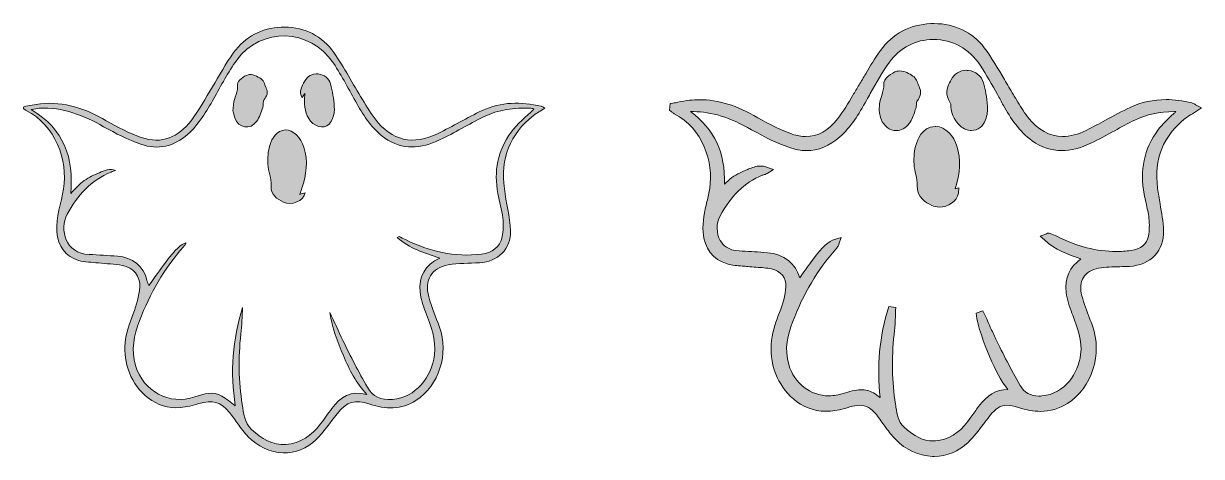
# Model space of a CAD drawing. Header units: inches. Extents: x 792 to 7891, y -1025 to 2748.
# Drawn here: x 2536 to 4814, y -1018 to -182 of the extents above; entities that cross this region are included whole.
import ezdxf

# ---------------------------------------------------------------- set-up
doc = ezdxf.new("R2010")
doc.units = ezdxf.units.IN
doc.header["$MEASUREMENT"] = 0
doc.layers.add('Layer 1', color=7, linetype='Continuous')

# ---------------------------------------------------------------- blocks, each defined once
blk = doc.blocks.new('block 21')
at = {"layer": 'Layer 1', "lineweight": 0}
for points, knots in [([(3537.1, -341.6), (3498.1, -332.3), (3459.5, -333), (3422.8, -350), (3393.8, -363.4), (3366.3, -380.2), (3337.6, -394.3), (3289.6, -417.9), (3248.7, -408.4), (3215.8, -366), (3205.3, -352.5), (3196.9, -337.4), (3187.9, -322.8), (3169.3, -292.7), (3153.2, -260.7), (3132, -232.6), (3108.3, -201.3), (3073.1, -187), (3034.2, -188.8), (2996.8, -190.5), (2964.5, -207.2), (2942.1, -237.9), (2926.9, -258.7), (2914.8, -281.8), (2901.2, -303.9), (2887.6, -325.9), (2875.6, -349.2), (2859.8, -369.6), (2835.5, -400.7), (2803.1, -415.8), (2763.7, -401.9), (2740.2, -393.5), (2717.4, -382.2), (2695.8, -369.5), (2656.2, -346.3), (2614.9, -331.9), (2568.4, -336.8), (2557.6, -337.9), (2547, -340.5), (2536.2, -342.4), (2536.1, -343.6), (2536, -344.8), (2535.9, -346), (2537.6, -347.3), (2539.2, -348.9), (2541.1, -349.8), (2597.3, -378.3), (2622.2, -446.2), (2613.3, -500.9), (2608.8, -528.6), (2598.4, -555.3), (2600.6, -584.3), (2602.6, -611.5), (2616, -631.9), (2642.4, -639.5), (2654.6, -643), (2667.8, -643), (2680.6, -644.4), (2696.1, -646), (2711.9, -646.2), (2727.2, -649), (2747.6, -652.9), (2762.5, -670.3), (2760.7, -690.8), (2759.1, -708.3), (2754.7, -726.3), (2747.9, -742.5), (2732.3, -780.1), (2725, -817.3), (2740.7, -856.8), (2755.5, -893.7), (2791.2, -928.1), (2839.6, -923.8), (2851.6, -922.7), (2863.7, -919.7), (2875.2, -916.1), (2900.4, -908.3), (2917.9, -912.8), (2934.3, -933.2), (2940, -940.3), (2944.8, -948.2), (2950.3, -955.5), (2956.8, -963.9), (2963.2, -972.6), (2970.6, -980.3), (2988.9, -999.1), (3012.3, -1010.2), (3037.8, -1011.3), (3061.2, -1012.2), (3084.2, -1002.9), (3101.2, -986.2), (3116.6, -971.1), (3128.8, -952.8), (3142.4, -935.9), (3161.7, -911.9), (3176.3, -907.6), (3205.6, -917.2), (3236.4, -927.3), (3266.4, -928.2), (3294.8, -910.1), (3339.5, -881.5), (3359.1, -819.7), (3340.3, -768.2), (3333.2, -748.9), (3325.3, -729.8), (3319.7, -710.1), (3310.7, -678.2), (3325, -653.7), (3357.3, -647.9), (3377.1, -644.4), (3397.6, -645.2), (3417.8, -644.1), (3453.4, -642.1), (3479.1, -617.4), (3477.5, -582), (3476.3, -554.8), (3469.4, -527.9), (3465.9, -500.8), (3458.4, -443.3), (3476.1, -395.5), (3522.3, -359.3), (3528.7, -354.4), (3536, -350.5), (3544.1, -345.3), (3540.8, -343.5), (3539.1, -342.1), (3537.1, -341.6)], [0, 0, 0, 0, 1, 1, 1, 2, 2, 2, 3, 3, 3, 4, 4, 4, 5, 5, 5, 6, 6, 6, 7, 7, 7, 8, 8, 8, 9, 9, 9, 10, 10, 10, 11, 11, 11, 12, 12, 12, 13, 13, 13, 14, 14, 14, 15, 15, 15, 16, 16, 16, 17, 17, 17, 18, 18, 18, 19, 19, 19, 20, 20, 20, 21, 21, 21, 22, 22, 22, 23, 23, 23, 24, 24, 24, 25, 25, 25, 26, 26, 26, 27, 27, 27, 28, 28, 28, 29, 29, 29, 30, 30, 30, 31, 31, 31, 32, 32, 32, 33, 33, 33, 34, 34, 34, 35, 35, 35, 36, 36, 36, 37, 37, 37, 38, 38, 38, 39, 39, 39, 40, 40, 40, 41, 41, 41, 42, 42, 42, 42]), ([(3478.8, -391.8), (3453, -427), (3445, -467.2), (3453.4, -510.3), (3456.5, -526.1), (3461, -541.6), (3462.8, -557.5), (3464.2, -569.3), (3463.9, -581.9), (3461.6, -593.6), (3457.6, -614.8), (3441.9, -624.6), (3421.7, -627.2), (3369.7, -633.9), (3321, -622.3), (3274.6, -599.1), (3270.5, -597), (3266.3, -595.3), (3262.1, -593.5), (3261.6, -593.3), (3260.8, -594), (3258.6, -594.9), (3282.1, -616.2), (3311, -625), (3341.2, -634.9), (3312.1, -648.9), (3299.6, -671), (3302.9, -700.6), (3304.3, -713.7), (3308.7, -726.7), (3313.5, -739.1), (3323.7, -765.9), (3334.5, -792.4), (3330.7, -822.2), (3325.3, -864.4), (3294.8, -904.4), (3249.3, -908.2), (3227.7, -910), (3211.1, -902.2), (3200.9, -884.5), (3183.9, -855.2), (3168.6, -824.8), (3153.6, -794.5), (3144.8, -776.6), (3137.8, -757.9), (3128.4, -740.2), (3132.4, -769.4), (3143.3, -796.5), (3154.5, -823.4), (3165.8, -850.5), (3179.4, -876.3), (3200, -898.4), (3169.6, -890.3), (3148.7, -902.9), (3132, -925.7), (3124.8, -935.6), (3117.7, -945.5), (3110.5, -955.4), (3093.8, -978.3), (3070.9, -992.8), (3043.4, -995), (3017.8, -997), (2996.1, -983.7), (2977.1, -966.2), (2962.7, -952.8), (2961.7, -935.1), (2959, -918.1), (2951.7, -873), (2951.1, -827.6), (2956.2, -782.1), (2958.1, -765), (2958.9, -747.7), (2959.3, -730.4), (2940.3, -792.4), (2935.3, -855.4), (2945.4, -920.6), (2936.3, -913.7), (2928.6, -906.5), (2919.6, -901.6), (2902.3, -891.9), (2884.6, -897.2), (2867.4, -903), (2817.6, -919.8), (2768, -893.3), (2752.7, -842.8), (2743.6, -812.4), (2749.4, -784.7), (2760.3, -756.1), (2780.4, -703.4), (2807.7, -655.4), (2845.1, -613.1), (2846.6, -611.4), (2847.9, -609.5), (2849.2, -607.6), (2849.6, -607.1), (2849.7, -606.3), (2850, -605.5), (2840.2, -608.3), (2830.5, -617.2), (2810.9, -642.9), (2799.9, -657.3), (2789.6, -672.4), (2778.4, -688.1), (2776.8, -684), (2775.1, -681), (2774.4, -677.8), (2769.5, -651.3), (2746.1, -633.3), (2717.7, -631.3), (2699.4, -630.1), (2681.1, -628.7), (2662.8, -628), (2616.5, -626.2), (2604.9, -579.9), (2620.5, -550.3), (2639.7, -514), (2666.2, -484.6), (2705.2, -468.6), (2708, -467.5), (2711.1, -467.2), (2713.9, -465.5), (2702.8, -461.4), (2692.5, -465.9), (2682.6, -469.9), (2672.5, -474), (2662.2, -478.7), (2653.4, -485.1), (2644.3, -491.7), (2636.9, -500.5), (2627.1, -510.1), (2633.7, -441.4), (2614.1, -386), (2550.9, -348), (2558, -346.7), (2562, -345.5), (2566.1, -345.3), (2611.7, -343), (2651.9, -358.8), (2690.8, -381), (2713.9, -394.2), (2738, -406.2), (2763, -415), (2796, -426.7), (2826.8, -419.2), (2853.4, -395.7), (2875.3, -376.3), (2889.7, -351.7), (2903.8, -326.7), (2918, -301.5), (2931.6, -275.6), (2948.5, -252.3), (2994.9, -188.4), (3089.3, -189.8), (3135.2, -258.2), (3152, -283.2), (3165.7, -310.2), (3180.5, -336.4), (3194.7, -361.6), (3210.4, -385.5), (3234.2, -402.6), (3268.6, -427.4), (3304.9, -423.5), (3340.6, -406.7), (3369.5, -393), (3396.9, -376.1), (3425.7, -362), (3454.4, -347.9), (3485.4, -344), (3517.1, -345.4), (3519.6, -345.5), (3522, -346.8), (3523.1, -347.1), (3507.8, -362.3), (3490.9, -375.3), (3478.8, -391.8)], [0, 0, 0, 0, 1, 1, 1, 2, 2, 2, 3, 3, 3, 4, 4, 4, 5, 5, 5, 6, 6, 6, 7, 7, 7, 8, 8, 8, 9, 9, 9, 10, 10, 10, 11, 11, 11, 12, 12, 12, 13, 13, 13, 14, 14, 14, 15, 15, 15, 16, 16, 16, 17, 17, 17, 18, 18, 18, 19, 19, 19, 20, 20, 20, 21, 21, 21, 22, 22, 22, 23, 23, 23, 24, 24, 24, 25, 25, 25, 26, 26, 26, 27, 27, 27, 28, 28, 28, 29, 29, 29, 30, 30, 30, 31, 31, 31, 32, 32, 32, 33, 33, 33, 34, 34, 34, 35, 35, 35, 36, 36, 36, 37, 37, 37, 38, 38, 38, 39, 39, 39, 40, 40, 40, 41, 41, 41, 42, 42, 42, 43, 43, 43, 44, 44, 44, 45, 45, 45, 46, 46, 46, 47, 47, 47, 48, 48, 48, 49, 49, 49, 50, 50, 50, 51, 51, 51, 52, 52, 52, 53, 53, 53, 54, 54, 54, 55, 55, 55, 56, 56, 56, 57, 57, 57, 58, 58, 58, 58])]:
    blk.add_open_spline(points, degree=3, knots=knots, dxfattribs=at)

msp = doc.modelspace()

# ---------------------------------------------------------------- hatches: boundary and pattern name
at = {"layer": 'Layer 1', "true_color": 0xb85a1a}
h = msp.add_hatch(color=32, dxfattribs=at)
h.dxf.hatch_style = 2
edge = h.paths.add_edge_path()
edge.add_spline(control_points=[(4297.7, -1018.2), (4296.5, -1018.2), (4295.3, -1018.2), (4294.1, -1018.2), (4267, -1017), (4242.2, -1005.6), (4222.3, -985.1), (4215.7, -978.3), (4209.9, -970.7), (4204.4, -963.4), (4204.4, -963.4), (4201.5, -959.7), (4201.5, -959.7), (4198.8, -956.2), (4196.4, -952.7), (4194, -949.2), (4191.2, -945.1), (4188.5, -941.2), (4185.5, -937.5), (4175.5, -925), (4165.4, -919.4), (4152.9, -919.4), (4147.3, -919.4), (4141, -920.5), (4133.9, -922.7), (4120, -927), (4107.9, -929.6), (4096.8, -930.6), (4093.9, -930.9), (4090.9, -931), (4087.9, -931), (4037.5, -931), (4004.2, -892.4), (3990.9, -859.3), (3972.5, -813.1), (3985.1, -771.2), (3998.2, -739.8), (4004.7, -724.2), (4008.9, -707), (4010.5, -690.2), (4011.9, -673.9), (3999.9, -659.1), (3982.5, -655.8), (3972.9, -654), (3963.2, -653.3), (3952.9, -652.6), (3947.6, -652.2), (3942, -651.8), (3936.5, -651.2), (3933.1, -650.8), (3929.5, -650.6), (3926.1, -650.3), (3916.5, -649.6), (3906.6, -648.9), (3897, -646.1), (3869.2, -638), (3852.6, -616.3), (3850.3, -584.8), (3848.8, -564), (3853.3, -544.6), (3857.7, -525.8), (3859.7, -517.2), (3861.7, -508.4), (3863.1, -499.8), (3871, -450.9), (3849.7, -383.9), (3794.6, -356), (3792.6, -355), (3791, -353.6), (3789.7, -352.6), (3789.3, -352.2), (3788.8, -351.8), (3788.4, -351.5), (3788.4, -351.5), (3785.4, -349.2), (3785.4, -349.2), (3785.4, -349.2), (3786.4, -336.5), (3786.4, -336.5), (3786.4, -336.5), (3791.6, -335.6), (3791.6, -335.6), (3795, -335), (3798.3, -334.3), (3801.6, -333.7), (3809, -332.2), (3816.6, -330.7), (3824.3, -329.9), (3830.5, -329.3), (3836.8, -328.9), (3842.9, -328.9), (3879.7, -328.9), (3915.6, -339.9), (3955.9, -363.6), (3979.6, -377.4), (4001.4, -387.8), (4022.6, -395.4), (4031.7, -398.6), (4040.5, -400.2), (4049, -400.2), (4072.1, -400.2), (4092.9, -388.5), (4110.9, -365.3), (4121.8, -351.4), (4131, -335.6), (4140, -320.3), (4143.9, -313.7), (4147.8, -306.9), (4151.9, -300.3), (4156.3, -293.2), (4160.6, -285.9), (4164.7, -278.8), (4173.5, -263.7), (4182.6, -248.2), (4193.2, -233.8), (4216.7, -201.7), (4250.3, -183.7), (4290.5, -181.9), (4292.7, -181.8), (4295, -181.8), (4297.2, -181.8), (4336.9, -181.8), (4371.3, -198.3), (4394.1, -228.4), (4408.7, -247.8), (4421, -269.1), (4433, -289.7), (4438.6, -299.5), (4444.4, -309.5), (4450.4, -319.2), (4452.5, -322.6), (4454.5, -325.9), (4456.5, -329.3), (4463.2, -340.3), (4470, -351.7), (4477.8, -361.8), (4497.6, -387.2), (4520.4, -400), (4545.6, -400), (4559.8, -400), (4575.1, -396), (4591.2, -388.1), (4603.9, -381.9), (4616.6, -375), (4628.8, -368.3), (4644.3, -360), (4660.2, -351.3), (4676.5, -343.7), (4698, -333.8), (4721.3, -328.7), (4745.8, -328.7), (4761.6, -328.7), (4778.2, -330.8), (4795.3, -334.9), (4797.7, -335.5), (4799.6, -336.6), (4801.4, -337.7), (4802.1, -338.2), (4803, -338.8), (4804, -339.3), (4804, -339.3), (4814.1, -344.9), (4814.1, -344.9), (4814.1, -344.9), (4804.4, -351.1), (4804.4, -351.1), (4801.7, -352.9), (4799.1, -354.4), (4796.5, -356), (4791.5, -359), (4787.1, -361.7), (4783.2, -364.8), (4740.1, -398.4), (4722, -443.8), (4729.3, -499.9), (4730.6, -509.9), (4732.4, -520.1), (4734.1, -530), (4737.1, -546.8), (4740.2, -564.2), (4741, -581.7), (4742.7, -620.2), (4715.5, -648.7), (4674.8, -651), (4668.5, -651.3), (4662.2, -651.5), (4656, -651.6), (4642.4, -652), (4628.4, -652.3), (4615.2, -654.7), (4601.6, -657.1), (4591.5, -663.2), (4585.8, -672.3), (4580, -681.7), (4579, -694.1), (4582.9, -708.2), (4587.1, -722.7), (4592.5, -737.2), (4597.8, -751.2), (4599.7, -756.1), (4601.5, -761), (4603.3, -765.9), (4623.2, -820), (4602, -885.9), (4555.1, -915.9), (4539.2, -926.1), (4521.5, -931.2), (4502.7, -931.2), (4502.7, -931.2), (4502.7, -931.2), (4502.7, -931.2), (4489.4, -931.2), (4475.4, -928.8), (4460.1, -923.8), (4450.9, -920.7), (4443.8, -919.3), (4437.7, -919.3), (4425.7, -919.3), (4416.6, -925), (4404.4, -940.2), (4400.4, -945.2), (4396.4, -950.5), (4392.5, -955.6), (4383.3, -967.7), (4373.8, -980.2), (4362.7, -991.1), (4345.1, -1008.3), (4321.5, -1018.2), (4297.7, -1018.2)], knot_values=[0, 0, 0, 0, 1, 1, 1, 2, 2, 2, 3, 3, 3, 4, 4, 4, 5, 5, 5, 6, 6, 6, 7, 7, 7, 8, 8, 8, 9, 9, 9, 10, 10, 10, 11, 11, 11, 12, 12, 12, 13, 13, 13, 14, 14, 14, 15, 15, 15, 16, 16, 16, 17, 17, 17, 18, 18, 18, 19, 19, 19, 20, 20, 20, 21, 21, 21, 22, 22, 22, 23, 23, 23, 24, 24, 24, 25, 25, 25, 26, 26, 26, 27, 27, 27, 28, 28, 28, 29, 29, 29, 30, 30, 30, 31, 31, 31, 32, 32, 32, 33, 33, 33, 34, 34, 34, 35, 35, 35, 36, 36, 36, 37, 37, 37, 38, 38, 38, 39, 39, 39, 40, 40, 40, 41, 41, 41, 42, 42, 42, 43, 43, 43, 44, 44, 44, 45, 45, 45, 46, 46, 46, 47, 47, 47, 48, 48, 48, 49, 49, 49, 50, 50, 50, 51, 51, 51, 52, 52, 52, 53, 53, 53, 54, 54, 54, 55, 55, 55, 56, 56, 56, 57, 57, 57, 58, 58, 58, 59, 59, 59, 60, 60, 60, 61, 61, 61, 62, 62, 62, 63, 63, 63, 64, 64, 64, 65, 65, 65, 66, 66, 66, 67, 67, 67, 68, 68, 68, 69, 69, 69, 70, 70, 70, 71, 71, 71, 72, 72, 72, 73, 73, 73, 74, 74, 74, 75, 75, 75, 76, 76, 76, 76], degree=3, periodic=1)
edge = h.paths.add_edge_path()
edge.add_spline(control_points=[(4222.8, -730.6), (4222.4, -745), (4221.8, -764), (4219.7, -782.9), (4214.5, -828.7), (4215.4, -873.9), (4222.4, -917), (4222.7, -919.1), (4223, -921.1), (4223.3, -923.2), (4225.4, -937.5), (4227.4, -951), (4238.4, -961.1), (4258.5, -979.7), (4276.4, -988.3), (4294.9, -988.3), (4296.4, -988.3), (4297.9, -988.3), (4299.5, -988.1), (4324, -986.2), (4345.5, -973.5), (4361.5, -951.3), (4361.5, -951.3), (4368.2, -942.1), (4368.2, -942.1), (4373.2, -935.2), (4378.1, -928.4), (4383.1, -921.6), (4399.2, -899.7), (4417.4, -889.1), (4438.9, -889.1), (4439.2, -889.1), (4439.4, -889.1), (4439.7, -889.1), (4426.6, -872.1), (4415.5, -852), (4404.8, -826.1), (4392.6, -796.7), (4382.2, -770.1), (4378.2, -741.1), (4378.2, -741.1), (4391, -736.9), (4391, -736.9), (4396.6, -747.2), (4401.2, -757.9), (4405.8, -768.2), (4409.2, -775.9), (4412.7, -783.8), (4416.4, -791.4), (4429.9, -818.8), (4445.8, -850.5), (4463.4, -881.1), (4471.3, -894.7), (4483.5, -901.6), (4499.9, -901.6), (4501.6, -901.6), (4503.5, -901.5), (4505.3, -901.3), (4550.4, -897.5), (4575.9, -857.2), (4580.5, -821.3), (4583.9, -794.6), (4574.7, -770.6), (4565.1, -745.2), (4565.1, -745.2), (4563.6, -741.5), (4563.6, -741.5), (4558.9, -729), (4554.2, -715.4), (4552.7, -701.4), (4549.6, -673.6), (4559.1, -651.9), (4581.1, -636.7), (4555.4, -628.1), (4531.3, -618.8), (4510.6, -600), (4510.6, -600), (4502.4, -592.6), (4502.4, -592.6), (4502.4, -592.6), (4512.7, -588.5), (4512.7, -588.5), (4513.3, -588.2), (4513.8, -588), (4514.2, -587.8), (4515.3, -587.2), (4516.7, -586.6), (4518.5, -586.6), (4518.5, -586.6), (4519.9, -586.6), (4519.9, -586.6), (4519.9, -586.6), (4521.4, -587.2), (4521.4, -587.2), (4526, -589.1), (4530.1, -590.8), (4534.3, -592.9), (4573.6, -612.6), (4611.2, -622.2), (4649.1, -622.2), (4658.5, -622.2), (4668.1, -621.6), (4677.5, -620.4), (4697.2, -617.8), (4708.4, -608.6), (4711.5, -592.3), (4713.5, -581.5), (4713.9, -569.7), (4712.6, -558.3), (4711.4, -548.3), (4709.2, -538.6), (4706.9, -528.3), (4705.6, -522.9), (4704.4, -517.3), (4703.3, -511.6), (4694.3, -465.7), (4703.2, -424), (4729.9, -387.7), (4738.6, -375.9), (4749.6, -365.7), (4760.3, -355.9), (4761.7, -354.6), (4763.2, -353.3), (4764.6, -352), (4763.7, -352), (4762.9, -352), (4762, -352), (4732.5, -352), (4707.4, -357.3), (4685.3, -368.2), (4672.2, -374.6), (4659, -381.8), (4646.3, -388.8), (4631.3, -397), (4615.9, -405.5), (4600.1, -412.9), (4579.8, -422.5), (4561.4, -427.2), (4543.6, -427.2), (4523.4, -427.2), (4504.2, -420.8), (4486.8, -408.2), (4461.5, -390), (4445.1, -364.6), (4431.1, -339.8), (4427.2, -332.9), (4423.4, -326), (4419.6, -319), (4409.1, -300), (4398.3, -280.3), (4386.1, -262.1), (4365, -230.6), (4332, -212.5), (4295.7, -212.5), (4261.9, -212.5), (4230.9, -228.5), (4210.7, -256.3), (4196.9, -275.3), (4185.1, -296.5), (4173.7, -317), (4171.2, -321.4), (4168.8, -325.7), (4166.4, -330.1), (4151, -357.3), (4136.5, -381.4), (4114.6, -400.8), (4094.8, -418.4), (4073, -427.3), (4049.9, -427.3), (4039.2, -427.3), (4028.2, -425.3), (4017.3, -421.5), (3994.7, -413.5), (3970.7, -402.2), (3944, -387), (3901.6, -362.8), (3866.9, -352), (3831.4, -352), (3829.6, -352), (3827.9, -352), (3826.2, -352), (3871.7, -385.2), (3893.2, -431.3), (3891.7, -492.2), (3896.3, -487.6), (3900.8, -483.2), (3906, -479.5), (3916, -472.3), (3927.6, -467.2), (3936.7, -463.5), (3936.7, -463.5), (3937.6, -463.1), (3937.6, -463.1), (3944.7, -460.2), (3952.7, -457), (3961.4, -457), (3965.3, -457), (3969.2, -457.7), (3972.9, -459), (3972.9, -459), (3986.1, -463.9), (3986.1, -463.9), (3986.1, -463.9), (3974.1, -471.3), (3974.1, -471.3), (3971.5, -472.9), (3969, -473.6), (3967, -474.2), (3966, -474.5), (3965.1, -474.7), (3964.5, -475), (3930.3, -489), (3903.7, -514.7), (3883.2, -553.5), (3875.4, -568.2), (3875.5, -587.3), (3883.5, -601.1), (3888.5, -609.8), (3898.8, -620.3), (3919.7, -621.1), (3935.7, -621.7), (3951.9, -622.8), (3967.6, -624), (3967.6, -624), (3974.8, -624.5), (3974.8, -624.5), (4005.9, -626.6), (4030.5, -646.1), (4037.1, -673.2), (4038, -672), (4038.9, -670.7), (4039.8, -669.5), (4047.3, -658.8), (4054.4, -648.7), (4062, -638.7), (4082.2, -612.2), (4093, -602.2), (4104.7, -598.9), (4104.7, -598.9), (4117.3, -595.4), (4117.3, -595.4), (4117.3, -595.4), (4113.1, -607.8), (4113.1, -607.8), (4113.1, -607.8), (4113, -608), (4113, -608), (4112.8, -608.8), (4112.4, -610.2), (4111.5, -611.6), (4110, -613.6), (4108.6, -615.7), (4106.8, -617.7), (4071.5, -657.6), (4044.2, -703.7), (4023.4, -758.5), (4014.5, -781.9), (4006.6, -810), (4015.9, -840.9), (4027, -877.5), (4057.7, -901.1), (4094, -901.1), (4103.3, -901.1), (4112.6, -899.6), (4121.8, -896.5), (4132.9, -892.7), (4143.9, -889.4), (4155.3, -889.4), (4164.2, -889.4), (4172.1, -891.4), (4179.6, -895.5), (4184.3, -898.2), (4188.6, -901.3), (4192.9, -904.6), (4185.9, -844.9), (4191.3, -787.1), (4209.3, -728.4), (4209.3, -728.4), (4222.8, -730.6), (4222.8, -730.6)], knot_values=[0, 0, 0, 0, 1, 1, 1, 2, 2, 2, 3, 3, 3, 4, 4, 4, 5, 5, 5, 6, 6, 6, 7, 7, 7, 8, 8, 8, 9, 9, 9, 10, 10, 10, 11, 11, 11, 12, 12, 12, 13, 13, 13, 14, 14, 14, 15, 15, 15, 16, 16, 16, 17, 17, 17, 18, 18, 18, 19, 19, 19, 20, 20, 20, 21, 21, 21, 22, 22, 22, 23, 23, 23, 24, 24, 24, 25, 25, 25, 26, 26, 26, 27, 27, 27, 28, 28, 28, 29, 29, 29, 30, 30, 30, 31, 31, 31, 32, 32, 32, 33, 33, 33, 34, 34, 34, 35, 35, 35, 36, 36, 36, 37, 37, 37, 38, 38, 38, 39, 39, 39, 40, 40, 40, 41, 41, 41, 42, 42, 42, 43, 43, 43, 44, 44, 44, 45, 45, 45, 46, 46, 46, 47, 47, 47, 48, 48, 48, 49, 49, 49, 50, 50, 50, 51, 51, 51, 52, 52, 52, 53, 53, 53, 54, 54, 54, 55, 55, 55, 56, 56, 56, 57, 57, 57, 58, 58, 58, 59, 59, 59, 60, 60, 60, 61, 61, 61, 62, 62, 62, 63, 63, 63, 64, 64, 64, 65, 65, 65, 66, 66, 66, 67, 67, 67, 68, 68, 68, 69, 69, 69, 70, 70, 70, 71, 71, 71, 72, 72, 72, 73, 73, 73, 74, 74, 74, 75, 75, 75, 76, 76, 76, 77, 77, 77, 78, 78, 78, 79, 79, 79, 80, 80, 80, 81, 81, 81, 82, 82, 82, 83, 83, 83, 84, 84, 84, 85, 85, 85, 86, 86, 86, 87, 87, 87, 88, 88, 88, 89, 89, 89, 90, 90, 90, 91, 91, 91, 92, 92, 92, 93, 93, 93, 93], degree=3, periodic=1)
edge = h.paths.add_edge_path()
edge.add_spline(control_points=[(4306.9, -536.3), (4301.5, -536.3), (4296.6, -535.3), (4292.5, -533.2), (4281, -527.4), (4263.6, -518.6), (4264.5, -494.7), (4264.8, -488), (4263.2, -481), (4261.6, -473.5), (4260.2, -467.1), (4258.7, -460.6), (4258.3, -453.8), (4257.5, -439), (4258.8, -426.1), (4262.2, -415.3), (4264.8, -407.1), (4272.6, -382.2), (4298.9, -380.4), (4299.5, -380.4), (4300.1, -380.4), (4300.6, -380.4), (4318.8, -380.4), (4335.5, -399.7), (4341.3, -418.5), (4349.1, -443.9), (4347.9, -471), (4337.5, -501.3), (4337.5, -501.3), (4345.1, -499), (4345.1, -499), (4345.1, -499), (4344, -509.3), (4344, -509.3), (4342.3, -526), (4323.4, -536.3), (4306.9, -536.3)], knot_values=[0, 0, 0, 0, 1, 1, 1, 2, 2, 2, 3, 3, 3, 4, 4, 4, 5, 5, 5, 6, 6, 6, 7, 7, 7, 8, 8, 8, 9, 9, 9, 10, 10, 10, 11, 11, 11, 12, 12, 12, 12], degree=3, periodic=1)
edge = h.paths.add_edge_path()
edge.add_spline(control_points=[(4223.7, -388.5), (4210.9, -388.5), (4199.8, -380.1), (4194.7, -366.5), (4193.1, -362.2), (4192.2, -357.9), (4191.6, -354.4), (4191.3, -353.2), (4191.1, -352.1), (4190.9, -351.2), (4190.9, -351.2), (4190.7, -350.2), (4190.7, -350.2), (4190.7, -350.2), (4191, -345.6), (4191.1, -344.2), (4191.3, -341.6), (4191.5, -339.6), (4191.7, -337.5), (4192.3, -331.4), (4194.1, -325.9), (4195.8, -320.5), (4198.2, -313.4), (4200.3, -306.8), (4199.5, -299.4), (4198.4, -288.7), (4215.7, -276.3), (4225.2, -274), (4226.8, -273.6), (4228.6, -273.4), (4230.4, -273.4), (4239.6, -273.4), (4249.8, -278.5), (4256.2, -283.2), (4262, -287.5), (4264.7, -294.7), (4267.1, -301), (4267.7, -302.7), (4268.3, -304.3), (4269, -305.8), (4274.3, -318.2), (4267.1, -327.8), (4263.6, -332.5), (4263.2, -333.1), (4263.1, -335.7), (4263, -337.3), (4262.8, -340), (4262.6, -343.1), (4261.6, -346.2), (4261, -347.8), (4260.4, -349.4), (4259.9, -351), (4257.1, -359.2), (4254.2, -367.6), (4249, -374.8), (4242.5, -383.5), (4233.3, -388.5), (4223.7, -388.5)], knot_values=[0, 0, 0, 0, 1, 1, 1, 2, 2, 2, 3, 3, 3, 4, 4, 4, 5, 5, 5, 6, 6, 6, 7, 7, 7, 8, 8, 8, 9, 9, 9, 10, 10, 10, 11, 11, 11, 12, 12, 12, 13, 13, 13, 14, 14, 14, 15, 15, 15, 16, 16, 16, 17, 17, 17, 18, 18, 18, 19, 19, 19, 19], degree=3, periodic=1)
edge = h.paths.add_edge_path()
edge.add_spline(control_points=[(4369.4, -388.4), (4361.8, -388.4), (4354.4, -385.5), (4347.8, -379.8), (4333.3, -367.4), (4329.8, -351.3), (4329.2, -337.3), (4329.2, -337.3), (4324.9, -328.6), (4324.9, -328.6), (4317.5, -313.3), (4323.8, -301.6), (4328.5, -293), (4329, -292.1), (4329.5, -291.2), (4329.9, -290.3), (4336, -278.8), (4346.7, -272.1), (4359.3, -272.1), (4360.6, -272.1), (4361.9, -272.2), (4363.2, -272.3), (4377.5, -273.8), (4388.8, -283), (4392.7, -296.5), (4396.4, -309.1), (4398.8, -323.4), (4400.4, -341.5), (4401.2, -349.5), (4399.8, -358.8), (4396.5, -367.8), (4392, -380.5), (4381.6, -388.4), (4369.4, -388.4)], knot_values=[0, 0, 0, 0, 1, 1, 1, 2, 2, 2, 3, 3, 3, 4, 4, 4, 5, 5, 5, 6, 6, 6, 7, 7, 7, 8, 8, 8, 9, 9, 9, 10, 10, 10, 11, 11, 11, 11], degree=3, periodic=1)
at = {"layer": 'Layer 1', "true_color": 0x0c243a}
h = msp.add_hatch(color=158, dxfattribs=at)
h.dxf.hatch_style = 2
edge = h.paths.add_edge_path()
edge.add_spline(control_points=[(3537.1, -341.6), (3498.1, -332.3), (3459.5, -333), (3422.8, -350), (3393.8, -363.4), (3366.3, -380.2), (3337.6, -394.3), (3289.6, -417.9), (3248.7, -408.4), (3215.8, -366), (3205.3, -352.5), (3196.9, -337.4), (3187.9, -322.8), (3169.3, -292.7), (3153.2, -260.7), (3132, -232.6), (3108.3, -201.3), (3073.1, -187), (3034.2, -188.8), (2996.8, -190.5), (2964.5, -207.2), (2942.1, -237.9), (2926.9, -258.7), (2914.8, -281.8), (2901.2, -303.9), (2887.6, -325.9), (2875.6, -349.2), (2859.8, -369.6), (2835.5, -400.7), (2803.1, -415.8), (2763.7, -401.9), (2740.2, -393.5), (2717.4, -382.2), (2695.8, -369.5), (2656.2, -346.3), (2614.9, -331.9), (2568.4, -336.8), (2557.6, -337.9), (2547, -340.5), (2536.2, -342.4), (2536.1, -343.6), (2536, -344.8), (2535.9, -346), (2537.6, -347.3), (2539.2, -348.9), (2541.1, -349.8), (2597.3, -378.3), (2622.2, -446.2), (2613.3, -500.9), (2608.8, -528.6), (2598.4, -555.3), (2600.6, -584.3), (2602.6, -611.5), (2616, -631.9), (2642.4, -639.5), (2654.6, -643), (2667.8, -643), (2680.6, -644.4), (2696.1, -646), (2711.9, -646.2), (2727.2, -649), (2747.6, -652.9), (2762.5, -670.3), (2760.7, -690.8), (2759.1, -708.3), (2754.7, -726.3), (2747.9, -742.5), (2732.3, -780.1), (2725, -817.3), (2740.7, -856.8), (2755.5, -893.7), (2791.2, -928.1), (2839.6, -923.8), (2851.6, -922.7), (2863.7, -919.7), (2875.2, -916.1), (2900.4, -908.3), (2917.9, -912.8), (2934.3, -933.2), (2940, -940.3), (2944.8, -948.2), (2950.3, -955.5), (2956.8, -963.9), (2963.2, -972.6), (2970.6, -980.3), (2988.9, -999.1), (3012.3, -1010.2), (3037.8, -1011.3), (3061.2, -1012.2), (3084.2, -1002.9), (3101.2, -986.2), (3116.6, -971.1), (3128.8, -952.8), (3142.4, -935.9), (3161.7, -911.9), (3176.3, -907.6), (3205.6, -917.2), (3236.4, -927.3), (3266.4, -928.2), (3294.8, -910.1), (3339.5, -881.5), (3359.1, -819.7), (3340.3, -768.2), (3333.2, -748.9), (3325.3, -729.8), (3319.7, -710.1), (3310.7, -678.2), (3325, -653.7), (3357.3, -647.9), (3377.1, -644.4), (3397.6, -645.2), (3417.8, -644.1), (3453.4, -642.1), (3479.1, -617.4), (3477.5, -582), (3476.3, -554.8), (3469.4, -527.9), (3465.9, -500.8), (3458.4, -443.3), (3476.1, -395.5), (3522.3, -359.3), (3528.7, -354.4), (3536, -350.5), (3544.1, -345.3), (3540.8, -343.5), (3539.1, -342.1), (3537.1, -341.6)], knot_values=[0, 0, 0, 0, 1, 1, 1, 2, 2, 2, 3, 3, 3, 4, 4, 4, 5, 5, 5, 6, 6, 6, 7, 7, 7, 8, 8, 8, 9, 9, 9, 10, 10, 10, 11, 11, 11, 12, 12, 12, 13, 13, 13, 14, 14, 14, 15, 15, 15, 16, 16, 16, 17, 17, 17, 18, 18, 18, 19, 19, 19, 20, 20, 20, 21, 21, 21, 22, 22, 22, 23, 23, 23, 24, 24, 24, 25, 25, 25, 26, 26, 26, 27, 27, 27, 28, 28, 28, 29, 29, 29, 30, 30, 30, 31, 31, 31, 32, 32, 32, 33, 33, 33, 34, 34, 34, 35, 35, 35, 36, 36, 36, 37, 37, 37, 38, 38, 38, 39, 39, 39, 40, 40, 40, 41, 41, 41, 42, 42, 42, 42], degree=3, periodic=1)
edge = h.paths.add_edge_path()
edge.add_spline(control_points=[(3478.8, -391.8), (3453, -427), (3445, -467.2), (3453.4, -510.3), (3456.5, -526.1), (3461, -541.6), (3462.8, -557.5), (3464.2, -569.3), (3463.9, -581.9), (3461.6, -593.6), (3457.6, -614.8), (3441.9, -624.6), (3421.7, -627.2), (3369.7, -633.9), (3321, -622.3), (3274.6, -599.1), (3270.5, -597), (3266.3, -595.3), (3262.1, -593.5), (3261.6, -593.3), (3260.8, -594), (3258.6, -594.9), (3282.1, -616.2), (3311, -625), (3341.2, -634.9), (3312.1, -648.9), (3299.6, -671), (3302.9, -700.6), (3304.3, -713.7), (3308.7, -726.7), (3313.5, -739.1), (3323.7, -765.9), (3334.5, -792.4), (3330.7, -822.2), (3325.3, -864.4), (3294.8, -904.4), (3249.3, -908.2), (3227.7, -910), (3211.1, -902.2), (3200.9, -884.5), (3183.9, -855.2), (3168.6, -824.8), (3153.6, -794.5), (3144.8, -776.6), (3137.8, -757.9), (3128.4, -740.2), (3132.4, -769.4), (3143.3, -796.5), (3154.5, -823.4), (3165.8, -850.5), (3179.4, -876.3), (3200, -898.4), (3169.6, -890.3), (3148.7, -902.9), (3132, -925.7), (3124.8, -935.6), (3117.7, -945.5), (3110.5, -955.4), (3093.8, -978.3), (3070.9, -992.8), (3043.4, -995), (3017.8, -997), (2996.1, -983.7), (2977.1, -966.2), (2962.7, -952.8), (2961.7, -935.1), (2959, -918.1), (2951.7, -873), (2951.1, -827.6), (2956.2, -782.1), (2958.1, -765), (2958.9, -747.7), (2959.3, -730.4), (2940.3, -792.4), (2935.3, -855.4), (2945.4, -920.6), (2936.3, -913.7), (2928.6, -906.5), (2919.6, -901.6), (2902.3, -891.9), (2884.6, -897.2), (2867.4, -903), (2817.6, -919.8), (2768, -893.3), (2752.7, -842.8), (2743.6, -812.4), (2749.4, -784.7), (2760.3, -756.1), (2780.4, -703.4), (2807.7, -655.4), (2845.1, -613.1), (2846.6, -611.4), (2847.9, -609.5), (2849.2, -607.6), (2849.6, -607.1), (2849.7, -606.3), (2850, -605.5), (2840.2, -608.3), (2830.5, -617.2), (2810.9, -642.9), (2799.9, -657.3), (2789.6, -672.4), (2778.4, -688.1), (2776.8, -684), (2775.1, -681), (2774.4, -677.8), (2769.5, -651.3), (2746.1, -633.3), (2717.7, -631.3), (2699.4, -630.1), (2681.1, -628.7), (2662.8, -628), (2616.5, -626.2), (2604.9, -579.9), (2620.5, -550.3), (2639.7, -514), (2666.2, -484.6), (2705.2, -468.6), (2708, -467.5), (2711.1, -467.2), (2713.9, -465.5), (2702.8, -461.4), (2692.5, -465.9), (2682.6, -469.9), (2672.5, -474), (2662.2, -478.7), (2653.4, -485.1), (2644.3, -491.7), (2636.9, -500.5), (2627.1, -510.1), (2633.7, -441.4), (2614.1, -386), (2550.9, -348), (2558, -346.7), (2562, -345.5), (2566.1, -345.3), (2611.7, -343), (2651.9, -358.8), (2690.8, -381), (2713.9, -394.2), (2738, -406.2), (2763, -415), (2796, -426.7), (2826.8, -419.2), (2853.4, -395.7), (2875.3, -376.3), (2889.7, -351.7), (2903.8, -326.7), (2918, -301.5), (2931.6, -275.6), (2948.5, -252.3), (2994.9, -188.4), (3089.3, -189.8), (3135.2, -258.2), (3152, -283.2), (3165.7, -310.2), (3180.5, -336.4), (3194.7, -361.6), (3210.4, -385.5), (3234.2, -402.6), (3268.6, -427.4), (3304.9, -423.5), (3340.6, -406.7), (3369.5, -393), (3396.9, -376.1), (3425.7, -362), (3454.4, -347.9), (3485.4, -344), (3517.1, -345.4), (3519.6, -345.5), (3522, -346.8), (3523.1, -347.1), (3507.8, -362.3), (3490.9, -375.3), (3478.8, -391.8)], knot_values=[0, 0, 0, 0, 1, 1, 1, 2, 2, 2, 3, 3, 3, 4, 4, 4, 5, 5, 5, 6, 6, 6, 7, 7, 7, 8, 8, 8, 9, 9, 9, 10, 10, 10, 11, 11, 11, 12, 12, 12, 13, 13, 13, 14, 14, 14, 15, 15, 15, 16, 16, 16, 17, 17, 17, 18, 18, 18, 19, 19, 19, 20, 20, 20, 21, 21, 21, 22, 22, 22, 23, 23, 23, 24, 24, 24, 25, 25, 25, 26, 26, 26, 27, 27, 27, 28, 28, 28, 29, 29, 29, 30, 30, 30, 31, 31, 31, 32, 32, 32, 33, 33, 33, 34, 34, 34, 35, 35, 35, 36, 36, 36, 37, 37, 37, 38, 38, 38, 39, 39, 39, 40, 40, 40, 41, 41, 41, 42, 42, 42, 43, 43, 43, 44, 44, 44, 45, 45, 45, 46, 46, 46, 47, 47, 47, 48, 48, 48, 49, 49, 49, 50, 50, 50, 51, 51, 51, 52, 52, 52, 53, 53, 53, 54, 54, 54, 55, 55, 55, 56, 56, 56, 57, 57, 57, 58, 58, 58, 58], degree=3, periodic=1)
edge = h.paths.add_edge_path()
edge.add_spline(control_points=[(3074.1, -500.1), (3072.9, -503.5), (3071.8, -507.1), (3070.2, -511.9), (3074.4, -510.6), (3077.3, -509.6), (3080.6, -508.6), (3079, -524.6), (3053.3, -534.3), (3038.9, -527), (3026, -520.5), (3014.1, -513.6), (3014.8, -494.9), (3015.3, -481.2), (3009.4, -467.3), (3008.6, -453.4), (3007.9, -441.4), (3008.6, -428.6), (3012.2, -417.3), (3016.8, -402.7), (3024.8, -388.5), (3042.8, -387.3), (3056.9, -386.3), (3072.6, -402.5), (3078.1, -420.5), (3086.4, -447.6), (3083.2, -473.9), (3074.1, -500.1)], knot_values=[0, 0, 0, 0, 1, 1, 1, 2, 2, 2, 3, 3, 3, 4, 4, 4, 5, 5, 5, 6, 6, 6, 7, 7, 7, 8, 8, 8, 9, 9, 9, 9], degree=3, periodic=1)
edge = h.paths.add_edge_path()
edge.add_spline(control_points=[(3006.1, -308.5), (3009.3, -316), (3006.3, -322), (3001.5, -328.4), (2998.7, -332.2), (3000.2, -338.9), (2998.5, -343.9), (2995.2, -353.1), (2992.5, -363), (2986.8, -370.7), (2974.1, -387.9), (2952, -384.1), (2944.6, -364.1), (2942.6, -358.8), (2941.8, -353.1), (2941, -349.6), (2941.4, -344.3), (2941.6, -341.3), (2941.9, -338.2), (2943.2, -324.9), (2951.4, -313.5), (2949.8, -298.7), (2949.2, -293.2), (2962, -282.7), (2970.2, -280.7), (2977.7, -278.8), (2988.6, -283.6), (2995.5, -288.7), (3001, -292.7), (3003.1, -301.6), (3006.1, -308.5)], knot_values=[0, 0, 0, 0, 1, 1, 1, 2, 2, 2, 3, 3, 3, 4, 4, 4, 5, 5, 5, 6, 6, 6, 7, 7, 7, 8, 8, 8, 9, 9, 9, 10, 10, 10, 10], degree=3, periodic=1)
edge = h.paths.add_edge_path()
edge.add_spline(control_points=[(3137, -342.2), (3137.7, -349.8), (3136.1, -358.2), (3133.4, -365.5), (3127.3, -382.7), (3109.7, -386.6), (3095.7, -374.6), (3082.2, -363.1), (3079.3, -347.7), (3079.3, -331.2), (3079.3, -327), (3079.8, -322.9), (3080.2, -316.6), (3078.2, -319.7), (3076.9, -321.8), (3074.5, -325.5), (3067.9, -312.2), (3074.6, -302.7), (3079.4, -293.5), (3084.8, -283.3), (3094.2, -278), (3105.9, -279.2), (3117.7, -280.3), (3126.4, -287.8), (3129.5, -298.4), (3133.6, -312.5), (3135.7, -327.4), (3137, -342.2)], knot_values=[0, 0, 0, 0, 1, 1, 1, 2, 2, 2, 3, 3, 3, 4, 4, 4, 5, 5, 5, 6, 6, 6, 7, 7, 7, 8, 8, 8, 9, 9, 9, 9], degree=3, periodic=1)

# ---------------------------------------------------------------- linework, layer by layer
at = {"layer": 'Layer 1', "lineweight": 0}
for points, knots in [([(4297.7, -1018.2), (4296.5, -1018.2), (4295.3, -1018.2), (4294.1, -1018.2), (4267, -1017), (4242.2, -1005.6), (4222.3, -985.1), (4215.7, -978.3), (4209.9, -970.7), (4204.4, -963.4), (4204.4, -963.4), (4201.5, -959.7), (4201.5, -959.7), (4198.8, -956.2), (4196.4, -952.7), (4194, -949.2), (4191.2, -945.1), (4188.5, -941.2), (4185.5, -937.5), (4175.5, -925), (4165.4, -919.4), (4152.9, -919.4), (4147.3, -919.4), (4141, -920.5), (4133.9, -922.7), (4120, -927), (4107.9, -929.6), (4096.8, -930.6), (4093.9, -930.9), (4090.9, -931), (4087.9, -931), (4037.5, -931), (4004.2, -892.4), (3990.9, -859.3), (3972.5, -813.1), (3985.1, -771.2), (3998.2, -739.8), (4004.7, -724.2), (4008.9, -707), (4010.5, -690.2), (4011.9, -673.9), (3999.9, -659.1), (3982.5, -655.8), (3972.9, -654), (3963.2, -653.3), (3952.9, -652.6), (3947.6, -652.2), (3942, -651.8), (3936.5, -651.2), (3933.1, -650.8), (3929.5, -650.6), (3926.1, -650.3), (3916.5, -649.6), (3906.6, -648.9), (3897, -646.1), (3869.2, -638), (3852.6, -616.3), (3850.3, -584.8), (3848.8, -564), (3853.3, -544.6), (3857.7, -525.8), (3859.7, -517.2), (3861.7, -508.4), (3863.1, -499.8), (3871, -450.9), (3849.7, -383.9), (3794.6, -356), (3792.6, -355), (3791, -353.6), (3789.7, -352.6), (3789.3, -352.2), (3788.8, -351.8), (3788.4, -351.5), (3788.4, -351.5), (3785.4, -349.2), (3785.4, -349.2), (3785.4, -349.2), (3786.4, -336.5), (3786.4, -336.5), (3786.4, -336.5), (3791.6, -335.6), (3791.6, -335.6), (3795, -335), (3798.3, -334.3), (3801.6, -333.7), (3809, -332.2), (3816.6, -330.7), (3824.3, -329.9), (3830.5, -329.3), (3836.8, -328.9), (3842.9, -328.9), (3879.7, -328.9), (3915.6, -339.9), (3955.9, -363.6), (3979.6, -377.4), (4001.4, -387.8), (4022.6, -395.4), (4031.7, -398.6), (4040.5, -400.2), (4049, -400.2), (4072.1, -400.2), (4092.9, -388.5), (4110.9, -365.3), (4121.8, -351.4), (4131, -335.6), (4140, -320.3), (4143.9, -313.7), (4147.8, -306.9), (4151.9, -300.3), (4156.3, -293.2), (4160.6, -285.9), (4164.7, -278.8), (4173.5, -263.7), (4182.6, -248.2), (4193.2, -233.8), (4216.7, -201.7), (4250.3, -183.7), (4290.5, -181.9), (4292.7, -181.8), (4295, -181.8), (4297.2, -181.8), (4336.9, -181.8), (4371.3, -198.3), (4394.1, -228.4), (4408.7, -247.8), (4421, -269.1), (4433, -289.7), (4438.6, -299.5), (4444.4, -309.5), (4450.4, -319.2), (4452.5, -322.6), (4454.5, -325.9), (4456.5, -329.3), (4463.2, -340.3), (4470, -351.7), (4477.8, -361.8), (4497.6, -387.2), (4520.4, -400), (4545.6, -400), (4559.8, -400), (4575.1, -396), (4591.2, -388.1), (4603.9, -381.9), (4616.6, -375), (4628.8, -368.3), (4644.3, -360), (4660.2, -351.3), (4676.5, -343.7), (4698, -333.8), (4721.3, -328.7), (4745.8, -328.7), (4761.6, -328.7), (4778.2, -330.8), (4795.3, -334.9), (4797.7, -335.5), (4799.6, -336.6), (4801.4, -337.7), (4802.1, -338.2), (4803, -338.8), (4804, -339.3), (4804, -339.3), (4814.1, -344.9), (4814.1, -344.9), (4814.1, -344.9), (4804.4, -351.1), (4804.4, -351.1), (4801.7, -352.9), (4799.1, -354.4), (4796.5, -356), (4791.5, -359), (4787.1, -361.7), (4783.2, -364.8), (4740.1, -398.4), (4722, -443.8), (4729.3, -499.9), (4730.6, -509.9), (4732.4, -520.1), (4734.1, -530), (4737.1, -546.8), (4740.2, -564.2), (4741, -581.7), (4742.7, -620.2), (4715.5, -648.7), (4674.8, -651), (4668.5, -651.3), (4662.2, -651.5), (4656, -651.6), (4642.4, -652), (4628.4, -652.3), (4615.2, -654.7), (4601.6, -657.1), (4591.5, -663.2), (4585.8, -672.3), (4580, -681.7), (4579, -694.1), (4582.9, -708.2), (4587.1, -722.7), (4592.5, -737.2), (4597.8, -751.2), (4599.7, -756.1), (4601.5, -761), (4603.3, -765.9), (4623.2, -820), (4602, -885.9), (4555.1, -915.9), (4539.2, -926.1), (4521.5, -931.2), (4502.7, -931.2), (4502.7, -931.2), (4502.7, -931.2), (4502.7, -931.2), (4489.4, -931.2), (4475.4, -928.8), (4460.1, -923.8), (4450.9, -920.7), (4443.8, -919.3), (4437.7, -919.3), (4425.7, -919.3), (4416.6, -925), (4404.4, -940.2), (4400.4, -945.2), (4396.4, -950.5), (4392.5, -955.6), (4383.3, -967.7), (4373.8, -980.2), (4362.7, -991.1), (4345.1, -1008.3), (4321.5, -1018.2), (4297.7, -1018.2)], [0, 0, 0, 0, 1, 1, 1, 2, 2, 2, 3, 3, 3, 4, 4, 4, 5, 5, 5, 6, 6, 6, 7, 7, 7, 8, 8, 8, 9, 9, 9, 10, 10, 10, 11, 11, 11, 12, 12, 12, 13, 13, 13, 14, 14, 14, 15, 15, 15, 16, 16, 16, 17, 17, 17, 18, 18, 18, 19, 19, 19, 20, 20, 20, 21, 21, 21, 22, 22, 22, 23, 23, 23, 24, 24, 24, 25, 25, 25, 26, 26, 26, 27, 27, 27, 28, 28, 28, 29, 29, 29, 30, 30, 30, 31, 31, 31, 32, 32, 32, 33, 33, 33, 34, 34, 34, 35, 35, 35, 36, 36, 36, 37, 37, 37, 38, 38, 38, 39, 39, 39, 40, 40, 40, 41, 41, 41, 42, 42, 42, 43, 43, 43, 44, 44, 44, 45, 45, 45, 46, 46, 46, 47, 47, 47, 48, 48, 48, 49, 49, 49, 50, 50, 50, 51, 51, 51, 52, 52, 52, 53, 53, 53, 54, 54, 54, 55, 55, 55, 56, 56, 56, 57, 57, 57, 58, 58, 58, 59, 59, 59, 60, 60, 60, 61, 61, 61, 62, 62, 62, 63, 63, 63, 64, 64, 64, 65, 65, 65, 66, 66, 66, 67, 67, 67, 68, 68, 68, 69, 69, 69, 70, 70, 70, 71, 71, 71, 72, 72, 72, 73, 73, 73, 74, 74, 74, 75, 75, 75, 76, 76, 76, 76]), ([(4222.8, -730.6), (4222.4, -745), (4221.8, -764), (4219.7, -782.9), (4214.5, -828.7), (4215.4, -873.9), (4222.4, -917), (4222.7, -919.1), (4223, -921.1), (4223.3, -923.2), (4225.4, -937.5), (4227.4, -951), (4238.4, -961.1), (4258.5, -979.7), (4276.4, -988.3), (4294.9, -988.3), (4296.4, -988.3), (4297.9, -988.3), (4299.5, -988.1), (4324, -986.2), (4345.5, -973.5), (4361.5, -951.3), (4361.5, -951.3), (4368.2, -942.1), (4368.2, -942.1), (4373.2, -935.2), (4378.1, -928.4), (4383.1, -921.6), (4399.2, -899.7), (4417.4, -889.1), (4438.9, -889.1), (4439.2, -889.1), (4439.4, -889.1), (4439.7, -889.1), (4426.6, -872.1), (4415.5, -852), (4404.8, -826.1), (4392.6, -796.7), (4382.2, -770.1), (4378.2, -741.1), (4378.2, -741.1), (4391, -736.9), (4391, -736.9), (4396.6, -747.2), (4401.2, -757.9), (4405.8, -768.2), (4409.2, -775.9), (4412.7, -783.8), (4416.4, -791.4), (4429.9, -818.8), (4445.8, -850.5), (4463.4, -881.1), (4471.3, -894.7), (4483.5, -901.6), (4499.9, -901.6), (4501.6, -901.6), (4503.5, -901.5), (4505.3, -901.3), (4550.4, -897.5), (4575.9, -857.2), (4580.5, -821.3), (4583.9, -794.6), (4574.7, -770.6), (4565.1, -745.2), (4565.1, -745.2), (4563.6, -741.5), (4563.6, -741.5), (4558.9, -729), (4554.2, -715.4), (4552.7, -701.4), (4549.6, -673.6), (4559.1, -651.9), (4581.1, -636.7), (4555.4, -628.1), (4531.3, -618.8), (4510.6, -600), (4510.6, -600), (4502.4, -592.6), (4502.4, -592.6), (4502.4, -592.6), (4512.7, -588.5), (4512.7, -588.5), (4513.3, -588.2), (4513.8, -588), (4514.2, -587.8), (4515.3, -587.2), (4516.7, -586.6), (4518.5, -586.6), (4518.5, -586.6), (4519.9, -586.6), (4519.9, -586.6), (4519.9, -586.6), (4521.4, -587.2), (4521.4, -587.2), (4526, -589.1), (4530.1, -590.8), (4534.3, -592.9), (4573.6, -612.6), (4611.2, -622.2), (4649.1, -622.2), (4658.5, -622.2), (4668.1, -621.6), (4677.5, -620.4), (4697.2, -617.8), (4708.4, -608.6), (4711.5, -592.3), (4713.5, -581.5), (4713.9, -569.7), (4712.6, -558.3), (4711.4, -548.3), (4709.2, -538.6), (4706.9, -528.3), (4705.6, -522.9), (4704.4, -517.3), (4703.3, -511.6), (4694.3, -465.7), (4703.2, -424), (4729.9, -387.7), (4738.6, -375.9), (4749.6, -365.7), (4760.3, -355.9), (4761.7, -354.6), (4763.2, -353.3), (4764.6, -352), (4763.7, -352), (4762.9, -352), (4762, -352), (4732.5, -352), (4707.4, -357.3), (4685.3, -368.2), (4672.2, -374.6), (4659, -381.8), (4646.3, -388.8), (4631.3, -397), (4615.9, -405.5), (4600.1, -412.9), (4579.8, -422.5), (4561.4, -427.2), (4543.6, -427.2), (4523.4, -427.2), (4504.2, -420.8), (4486.8, -408.2), (4461.5, -390), (4445.1, -364.6), (4431.1, -339.8), (4427.2, -332.9), (4423.4, -326), (4419.6, -319), (4409.1, -300), (4398.3, -280.3), (4386.1, -262.1), (4365, -230.6), (4332, -212.5), (4295.7, -212.5), (4261.9, -212.5), (4230.9, -228.5), (4210.7, -256.3), (4196.9, -275.3), (4185.1, -296.5), (4173.7, -317), (4171.2, -321.4), (4168.8, -325.7), (4166.4, -330.1), (4151, -357.3), (4136.5, -381.4), (4114.6, -400.8), (4094.8, -418.4), (4073, -427.3), (4049.9, -427.3), (4039.2, -427.3), (4028.2, -425.3), (4017.3, -421.5), (3994.7, -413.5), (3970.7, -402.2), (3944, -387), (3901.6, -362.8), (3866.9, -352), (3831.4, -352), (3829.6, -352), (3827.9, -352), (3826.2, -352), (3871.7, -385.2), (3893.2, -431.3), (3891.7, -492.2), (3896.3, -487.6), (3900.8, -483.2), (3906, -479.5), (3916, -472.3), (3927.6, -467.2), (3936.7, -463.5), (3936.7, -463.5), (3937.6, -463.1), (3937.6, -463.1), (3944.7, -460.2), (3952.7, -457), (3961.4, -457), (3965.3, -457), (3969.2, -457.7), (3972.9, -459), (3972.9, -459), (3986.1, -463.9), (3986.1, -463.9), (3986.1, -463.9), (3974.1, -471.3), (3974.1, -471.3), (3971.5, -472.9), (3969, -473.6), (3967, -474.2), (3966, -474.5), (3965.1, -474.7), (3964.5, -475), (3930.3, -489), (3903.7, -514.7), (3883.2, -553.5), (3875.4, -568.2), (3875.5, -587.3), (3883.5, -601.1), (3888.5, -609.8), (3898.8, -620.3), (3919.7, -621.1), (3935.7, -621.7), (3951.9, -622.8), (3967.6, -624), (3967.6, -624), (3974.8, -624.5), (3974.8, -624.5), (4005.9, -626.6), (4030.5, -646.1), (4037.1, -673.2), (4038, -672), (4038.9, -670.7), (4039.8, -669.5), (4047.3, -658.8), (4054.4, -648.7), (4062, -638.7), (4082.2, -612.2), (4093, -602.2), (4104.7, -598.9), (4104.7, -598.9), (4117.3, -595.4), (4117.3, -595.4), (4117.3, -595.4), (4113.1, -607.8), (4113.1, -607.8), (4113.1, -607.8), (4113, -608), (4113, -608), (4112.8, -608.8), (4112.4, -610.2), (4111.5, -611.6), (4110, -613.6), (4108.6, -615.7), (4106.8, -617.7), (4071.5, -657.6), (4044.2, -703.7), (4023.4, -758.5), (4014.5, -781.9), (4006.6, -810), (4015.9, -840.9), (4027, -877.5), (4057.7, -901.1), (4094, -901.1), (4103.3, -901.1), (4112.6, -899.6), (4121.8, -896.5), (4132.9, -892.7), (4143.9, -889.4), (4155.3, -889.4), (4164.2, -889.4), (4172.1, -891.4), (4179.6, -895.5), (4184.3, -898.2), (4188.6, -901.3), (4192.9, -904.6), (4185.9, -844.9), (4191.3, -787.1), (4209.3, -728.4), (4209.3, -728.4), (4222.8, -730.6), (4222.8, -730.6)], [0, 0, 0, 0, 1, 1, 1, 2, 2, 2, 3, 3, 3, 4, 4, 4, 5, 5, 5, 6, 6, 6, 7, 7, 7, 8, 8, 8, 9, 9, 9, 10, 10, 10, 11, 11, 11, 12, 12, 12, 13, 13, 13, 14, 14, 14, 15, 15, 15, 16, 16, 16, 17, 17, 17, 18, 18, 18, 19, 19, 19, 20, 20, 20, 21, 21, 21, 22, 22, 22, 23, 23, 23, 24, 24, 24, 25, 25, 25, 26, 26, 26, 27, 27, 27, 28, 28, 28, 29, 29, 29, 30, 30, 30, 31, 31, 31, 32, 32, 32, 33, 33, 33, 34, 34, 34, 35, 35, 35, 36, 36, 36, 37, 37, 37, 38, 38, 38, 39, 39, 39, 40, 40, 40, 41, 41, 41, 42, 42, 42, 43, 43, 43, 44, 44, 44, 45, 45, 45, 46, 46, 46, 47, 47, 47, 48, 48, 48, 49, 49, 49, 50, 50, 50, 51, 51, 51, 52, 52, 52, 53, 53, 53, 54, 54, 54, 55, 55, 55, 56, 56, 56, 57, 57, 57, 58, 58, 58, 59, 59, 59, 60, 60, 60, 61, 61, 61, 62, 62, 62, 63, 63, 63, 64, 64, 64, 65, 65, 65, 66, 66, 66, 67, 67, 67, 68, 68, 68, 69, 69, 69, 70, 70, 70, 71, 71, 71, 72, 72, 72, 73, 73, 73, 74, 74, 74, 75, 75, 75, 76, 76, 76, 77, 77, 77, 78, 78, 78, 79, 79, 79, 80, 80, 80, 81, 81, 81, 82, 82, 82, 83, 83, 83, 84, 84, 84, 85, 85, 85, 86, 86, 86, 87, 87, 87, 88, 88, 88, 89, 89, 89, 90, 90, 90, 91, 91, 91, 92, 92, 92, 93, 93, 93, 93]), ([(4369.4, -388.4), (4361.8, -388.4), (4354.4, -385.5), (4347.8, -379.8), (4333.3, -367.4), (4329.8, -351.3), (4329.2, -337.3), (4329.2, -337.3), (4324.9, -328.6), (4324.9, -328.6), (4317.5, -313.3), (4323.8, -301.6), (4328.5, -293), (4329, -292.1), (4329.5, -291.2), (4329.9, -290.3), (4336, -278.8), (4346.7, -272.1), (4359.3, -272.1), (4360.6, -272.1), (4361.9, -272.2), (4363.2, -272.3), (4377.5, -273.8), (4388.8, -283), (4392.7, -296.5), (4396.4, -309.1), (4398.8, -323.4), (4400.4, -341.5), (4401.2, -349.5), (4399.8, -358.8), (4396.5, -367.8), (4392, -380.5), (4381.6, -388.4), (4369.4, -388.4)], [0, 0, 0, 0, 1, 1, 1, 2, 2, 2, 3, 3, 3, 4, 4, 4, 5, 5, 5, 6, 6, 6, 7, 7, 7, 8, 8, 8, 9, 9, 9, 10, 10, 10, 11, 11, 11, 11]), ([(3006.1, -308.5), (3009.3, -316), (3006.3, -322), (3001.5, -328.4), (2998.7, -332.2), (3000.2, -338.9), (2998.5, -343.9), (2995.2, -353.1), (2992.5, -363), (2986.8, -370.7), (2974.1, -387.9), (2952, -384.1), (2944.6, -364.1), (2942.6, -358.8), (2941.8, -353.1), (2941, -349.6), (2941.4, -344.3), (2941.6, -341.3), (2941.9, -338.2), (2943.2, -324.9), (2951.4, -313.5), (2949.8, -298.7), (2949.2, -293.2), (2962, -282.7), (2970.2, -280.7), (2977.7, -278.8), (2988.6, -283.6), (2995.5, -288.7), (3001, -292.7), (3003.1, -301.6), (3006.1, -308.5)], [0, 0, 0, 0, 1, 1, 1, 2, 2, 2, 3, 3, 3, 4, 4, 4, 5, 5, 5, 6, 6, 6, 7, 7, 7, 8, 8, 8, 9, 9, 9, 10, 10, 10, 10]), ([(3137, -342.2), (3137.7, -349.8), (3136.1, -358.2), (3133.4, -365.5), (3127.3, -382.7), (3109.7, -386.6), (3095.7, -374.6), (3082.2, -363.1), (3079.3, -347.7), (3079.3, -331.2), (3079.3, -327), (3079.8, -322.9), (3080.2, -316.6), (3078.2, -319.7), (3076.9, -321.8), (3074.5, -325.5), (3067.9, -312.2), (3074.6, -302.7), (3079.4, -293.5), (3084.8, -283.3), (3094.2, -278), (3105.9, -279.2), (3117.7, -280.3), (3126.4, -287.8), (3129.5, -298.4), (3133.6, -312.5), (3135.7, -327.4), (3137, -342.2)], [0, 0, 0, 0, 1, 1, 1, 2, 2, 2, 3, 3, 3, 4, 4, 4, 5, 5, 5, 6, 6, 6, 7, 7, 7, 8, 8, 8, 9, 9, 9, 9]), ([(4223.7, -388.5), (4210.9, -388.5), (4199.8, -380.1), (4194.7, -366.5), (4193.1, -362.2), (4192.2, -357.9), (4191.6, -354.4), (4191.3, -353.2), (4191.1, -352.1), (4190.9, -351.2), (4190.9, -351.2), (4190.7, -350.2), (4190.7, -350.2), (4190.7, -350.2), (4191, -345.6), (4191.1, -344.2), (4191.3, -341.6), (4191.5, -339.6), (4191.7, -337.5), (4192.3, -331.4), (4194.1, -325.9), (4195.8, -320.5), (4198.2, -313.4), (4200.3, -306.8), (4199.5, -299.4), (4198.4, -288.7), (4215.7, -276.3), (4225.2, -274), (4226.8, -273.6), (4228.6, -273.4), (4230.4, -273.4), (4239.6, -273.4), (4249.8, -278.5), (4256.2, -283.2), (4262, -287.5), (4264.7, -294.7), (4267.1, -301), (4267.7, -302.7), (4268.3, -304.3), (4269, -305.8), (4274.3, -318.2), (4267.1, -327.8), (4263.6, -332.5), (4263.2, -333.1), (4263.1, -335.7), (4263, -337.3), (4262.8, -340), (4262.6, -343.1), (4261.6, -346.2), (4261, -347.8), (4260.4, -349.4), (4259.9, -351), (4257.1, -359.2), (4254.2, -367.6), (4249, -374.8), (4242.5, -383.5), (4233.3, -388.5), (4223.7, -388.5)], [0, 0, 0, 0, 1, 1, 1, 2, 2, 2, 3, 3, 3, 4, 4, 4, 5, 5, 5, 6, 6, 6, 7, 7, 7, 8, 8, 8, 9, 9, 9, 10, 10, 10, 11, 11, 11, 12, 12, 12, 13, 13, 13, 14, 14, 14, 15, 15, 15, 16, 16, 16, 17, 17, 17, 18, 18, 18, 19, 19, 19, 19]), ([(3074.1, -500.1), (3072.9, -503.5), (3071.8, -507.1), (3070.2, -511.9), (3074.4, -510.6), (3077.3, -509.6), (3080.6, -508.6), (3079, -524.6), (3053.3, -534.3), (3038.9, -527), (3026, -520.5), (3014.1, -513.6), (3014.8, -494.9), (3015.3, -481.2), (3009.4, -467.3), (3008.6, -453.4), (3007.9, -441.4), (3008.6, -428.6), (3012.2, -417.3), (3016.8, -402.7), (3024.8, -388.5), (3042.8, -387.3), (3056.9, -386.3), (3072.6, -402.5), (3078.1, -420.5), (3086.4, -447.6), (3083.2, -473.9), (3074.1, -500.1)], [0, 0, 0, 0, 1, 1, 1, 2, 2, 2, 3, 3, 3, 4, 4, 4, 5, 5, 5, 6, 6, 6, 7, 7, 7, 8, 8, 8, 9, 9, 9, 9]), ([(4306.9, -536.3), (4301.5, -536.3), (4296.6, -535.3), (4292.5, -533.2), (4281, -527.4), (4263.6, -518.6), (4264.5, -494.7), (4264.8, -488), (4263.2, -481), (4261.6, -473.5), (4260.2, -467.1), (4258.7, -460.6), (4258.3, -453.8), (4257.5, -439), (4258.8, -426.1), (4262.2, -415.3), (4264.8, -407.1), (4272.6, -382.2), (4298.9, -380.4), (4299.5, -380.4), (4300.1, -380.4), (4300.6, -380.4), (4318.8, -380.4), (4335.5, -399.7), (4341.3, -418.5), (4349.1, -443.9), (4347.9, -471), (4337.5, -501.3), (4337.5, -501.3), (4345.1, -499), (4345.1, -499), (4345.1, -499), (4344, -509.3), (4344, -509.3), (4342.3, -526), (4323.4, -536.3), (4306.9, -536.3)], [0, 0, 0, 0, 1, 1, 1, 2, 2, 2, 3, 3, 3, 4, 4, 4, 5, 5, 5, 6, 6, 6, 7, 7, 7, 8, 8, 8, 9, 9, 9, 10, 10, 10, 11, 11, 11, 12, 12, 12, 12])]:
    msp.add_open_spline(points, degree=3, knots=knots, dxfattribs=at)

# ---------------------------------------------------------------- block references
at = {"layer": 'Layer 1'}
msp.add_blockref('block 21', (0, 0), dxfattribs=at)

doc.saveas('drawing.dxf')
